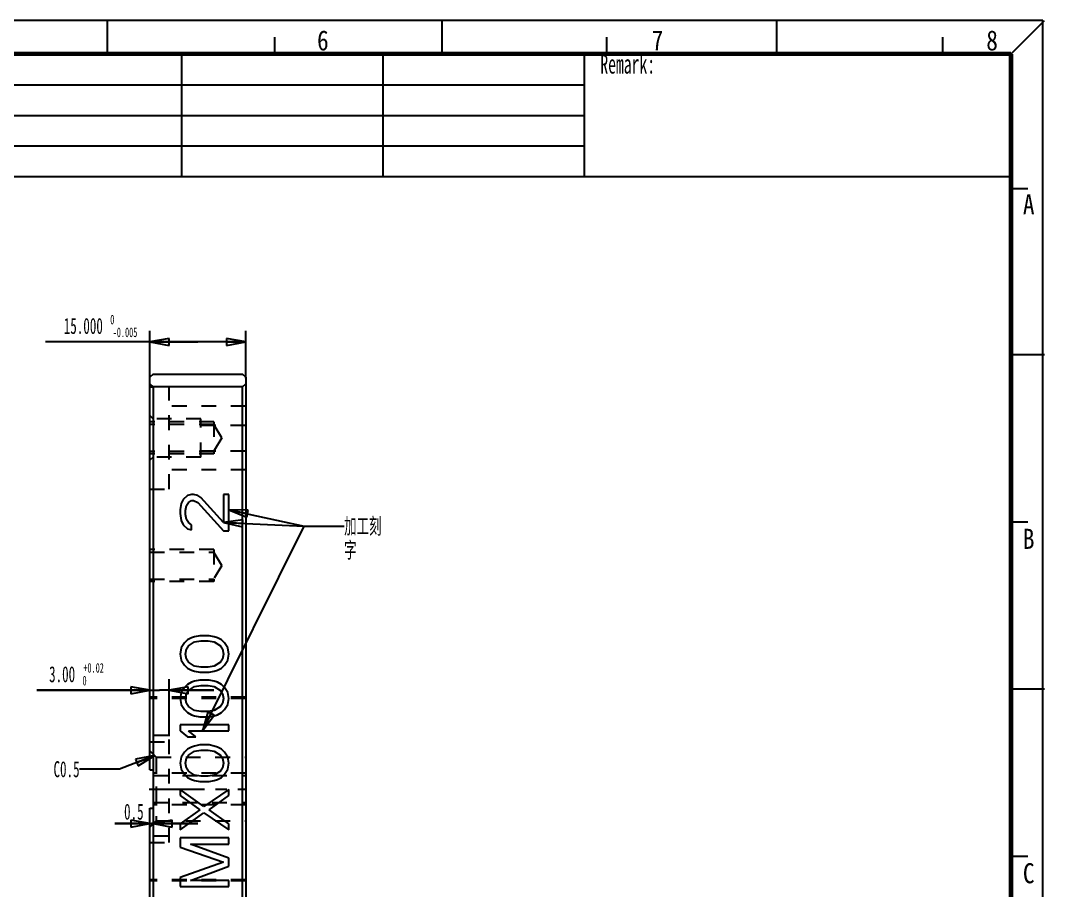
# Model space of a CAD drawing. Header units: millimetres. Extents: x 12 to 416, y 8 to 293.
# Drawn here: x 255.3 to 415.6, y 156.8 to 293.1 of the extents above; entities that cross this region are included whole.
import ezdxf
from ezdxf.enums import TextEntityAlignment as Align

# ---------------------------------------------------------------- set-up
doc = ezdxf.new("R2010")
doc.units = ezdxf.units.MM
doc.header["$LTSCALE"] = 23.1
doc.linetypes.add('CENTER', pattern=[0.6, 0.375, -0.075, 0.075, -0.075])
doc.linetypes.add('HIDDEN', pattern=[0.2, 0.1, -0.1])
doc.layers.get('0').update_dxf_attribs({"linetype": 'CONTINUOUS'})
for name, color, linetype in [('DEFAULT_1', 7, 'CENTER'), ('DEFAULT_2', 4, 'HIDDEN'), ('DIM', 7, 'CONTINUOUS'), ('NOTE', 7, 'CONTINUOUS')]:
    doc.layers.add(name, color=color, linetype=linetype)
doc.styles.get("Standard").update_dxf_attribs({"font": 'txt', "width": 0.6})
doc.styles.add('TEXTSTYLE_5', font='txt', dxfattribs={"width": 0.85})
doc.dimstyles.new('DIMSTYLE_10', dxfattribs={"dimtxt": 2.5, "dimasz": 3, "dimexe": 1.75, "dimexo": 0.875, "dimtad": 1, "dimdec": 3, "dimzin": 0, "dimdsep": 46, "dimtxsty": 'Standard', "dimblk": 'CLOSED', "dimblk1": 'CLOSED', "dimblk2": 'CLOSED', "dimcen": 0.09, "dimadec": 0, "dimazin": 0, "dimtol": 1, "dimtm": 0.005, "dimtfac": 0.6, "dimtdec": 3, "dimtofl": 0, "dimtmove": 0, "dimatfit": 3, "dimldrblk": 'CLOSED', "dimfxl": 0, "dimtolj": 1, "dimtzin": 0, "dimarcsym": 0})
doc.dimstyles.new('DIMSTYLE_14', dxfattribs={"dimtxt": 2.5, "dimasz": 3, "dimexe": 1.75, "dimexo": 0.875, "dimtad": 1, "dimzin": 0, "dimdsep": 46, "dimtxsty": 'Standard', "dimblk": 'CLOSED', "dimblk1": 'CLOSED', "dimblk2": 'CLOSED', "dimcen": 0.09, "dimadec": 0, "dimazin": 0, "dimtol": 1, "dimtp": 0.02, "dimtfac": 0.6, "dimtofl": 0, "dimtmove": 0, "dimatfit": 3, "dimldrblk": 'CLOSED', "dimfxl": 0, "dimtolj": 1, "dimtzin": 0, "dimarcsym": 0})
doc.dimstyles.new('DIMSTYLE_9', dxfattribs={"dimtxt": 2.5, "dimasz": 3, "dimexe": 1.75, "dimexo": 0.875, "dimtad": 1, "dimdec": 1, "dimzin": 0, "dimdsep": 46, "dimtxsty": 'Standard', "dimblk": 'CLOSED', "dimblk1": 'CLOSED', "dimblk2": 'CLOSED', "dimcen": 0.09, "dimadec": 0, "dimazin": 0, "dimtp": 0.1, "dimtm": 0.1, "dimtfac": 1, "dimtdec": 1, "dimtofl": 0, "dimtmove": 0, "dimatfit": 3, "dimldrblk": 'CLOSED', "dimfxl": 0, "dimtolj": 1, "dimtzin": 0, "dimarcsym": 0})
doc.dimstyles.get("Standard").update_dxf_attribs({"dimtxt": 2.5, "dimasz": 3, "dimexe": 1.75, "dimexo": 0.875, "dimtad": 1, "dimdec": 3, "dimzin": 0, "dimdsep": 46, "dimtxsty": 'Standard', "dimblk": 'CLOSED', "dimblk1": 'CLOSED', "dimblk2": 'CLOSED', "dimcen": 0.09, "dimadec": 0, "dimazin": 0, "dimtol": 1, "dimtp": 0.001, "dimtm": 0.001, "dimtfac": 1, "dimtdec": 3, "dimtofl": 0, "dimtmove": 0, "dimatfit": 3, "dimldrblk": 'CLOSED', "dimfxl": 0, "dimtolj": 1, "dimtzin": 0, "dimarcsym": 0})

# ---------------------------------------------------------------- blocks, each defined once
blk = doc.blocks.new('_CLOSED')
at = {"color": 0, "linetype": 'ByBlock'}
for p, q in [((0, 0), (-1, 0.183)), ((-1, 0.183), (-1, -0.183)), ((-1, -0.183), (0, 0)), ((-1, 0), (0, 0))]:
    blk.add_line(p, q, dxfattribs=at)
blk = doc.blocks.new('*D20')
at = {"layer": 'DIM', "color": 2, "linetype": 'Continuous'}
for p, q in [((275.53, 237.03), (275.53, 244.46)), ((290.53, 237.03), (290.53, 244.46)), ((283.03, 242.71), (259.17, 242.71)), ((275.53, 242.71), (283.03, 242.71)), ((290.53, 242.71), (283.03, 242.71))]:
    blk.add_line(p, q, dxfattribs=at)
at = {"layer": 'DIM', "color": 2, "linetype": 'Continuous', "xscale": 3, "yscale": 3, "zscale": 3, "rotation": 180}
blk.add_blockref('_CLOSED', (275.53, 242.71), dxfattribs=at)
at = {"layer": 'DIM', "color": 2, "linetype": 'Continuous', "xscale": 3, "yscale": 3, "zscale": 3}
blk.add_blockref('_CLOSED', (290.53, 242.71), dxfattribs=at)
at = {"layer": 'DIM', "color": 2, "linetype": 'Continuous', "width": 0.6}
for s, height, p in [(' 0', 1.5, (269.97, 245.46)), ('15.000', 2.5, (268.17, 243.96)), ('-0.005', 1.5, (273.57, 243.46))]:
    blk.add_text(s, height=height, dxfattribs=at).set_placement(p, align=Align.RIGHT)
blk = doc.blocks.new('*D34')
at = {"layer": 'DIM', "color": 2, "linetype": 'Continuous'}
for p, q in [((278.53, 180.93), (278.53, 189.89)), ((275.53, 188.14), (257.83, 188.14)), ((257.83, 188.14), (277.03, 188.14)), ((285.53, 188.14), (277.03, 188.14)), ((278.53, 188.14), (285.53, 188.14))]:
    blk.add_line(p, q, dxfattribs=at)
at = {"layer": 'DIM', "color": 2, "linetype": 'Continuous', "xscale": 3, "yscale": 3, "zscale": 3}
blk.add_blockref('_CLOSED', (275.53, 188.14), dxfattribs=at)
at = {"layer": 'DIM', "color": 2, "linetype": 'Continuous', "xscale": 3, "yscale": 3, "zscale": 3, "rotation": 180}
blk.add_blockref('_CLOSED', (278.53, 188.14), dxfattribs=at)
at = {"layer": 'DIM', "color": 2, "linetype": 'Continuous', "width": 0.6}
for s, height, p in [('3.00', 2.5, (263.83, 189.39)), ('+0.02', 1.5, (268.33, 190.89)), (' 0', 1.5, (265.63, 188.89))]:
    blk.add_text(s, height=height, dxfattribs=at).set_placement(p, align=Align.RIGHT)
blk = doc.blocks.new('*D36')
at = {"layer": 'DIM', "color": 2, "linetype": 'Continuous'}
for p, q in [((276.03, 168.78), (276.03, 165.48)), ((275.53, 167.23), (270.05, 167.23)), ((270.05, 167.23), (275.78, 167.23)), ((283.03, 167.23), (275.78, 167.23)), ((276.03, 167.23), (283.03, 167.23))]:
    blk.add_line(p, q, dxfattribs=at)
at = {"layer": 'DIM', "color": 2, "linetype": 'Continuous', "xscale": 3, "yscale": 3, "zscale": 3}
blk.add_blockref('_CLOSED', (275.53, 167.23), dxfattribs=at)
at = {"layer": 'DIM', "color": 2, "linetype": 'Continuous', "xscale": 3, "yscale": 3, "zscale": 3, "rotation": 180}
blk.add_blockref('_CLOSED', (276.03, 167.23), dxfattribs=at)
at = {"layer": 'DIM', "color": 2, "linetype": 'Continuous', "insert": (274.55, 170.36), "char_height": 2.5, "width": 4.5, "attachment_point": 3, "line_spacing_factor": 0.9}
blk.add_mtext('0.5', dxfattribs=at)
blk = doc.blocks.new('*T41')
at = {"color": 0, "linetype": 'ByBlock', "lineweight": -2}
for p, q in [((0, 0), (392.97, 0)), ((0, 0), (0, -19.2)), ((21.2, 0), (21.2, -19.2)), ((52.73, 0), (52.73, -19.2)), ((73.93, 0), (73.93, -19.2)), ((105.46, 0), (105.46, -19.2)), ((136.99, 0), (136.99, -19.2)), ((168.52, 0), (168.52, -19.2)), ((200.05, 0), (200.05, -19.2)), ((231.58, 0), (231.58, -19.2)), ((263.11, 0), (263.11, -19.2)), ((294.64, 0), (294.64, -19.2)), ((326.17, 0), (326.17, -19.2)), ((392.97, 0), (392.97, -19.2)), ((0, -4.8), (326.17, -4.8)), ((0, -9.6), (326.17, -9.6)), ((0, -14.4), (326.17, -14.4)), ((0, -19.2), (392.97, -19.2))]:
    blk.add_line(p, q, dxfattribs=at)
at = {"color": 0, "linetype": 'Continuous'}
for s, insert, char_height, width, attachment_point in [('  Remark:   ', (326.23, -0.06), 3, 66.68, 1), ('Finish Date:', (10.6, -7.2), 2.25, 21.08, 5), ('Future hour:', (63.33, -7.2), 2.25, 21.08, 5), ('Machining Code:', (10.6, -12), 2, 21.08, 5), ('Actual hour:', (63.33, -12), 2.25, 21.08, 5), ('QTY:', (10.6, -16.8), 2.25, 21.08, 5), ('Procedure Date:', (63.33, -16.8), 2, 21.08, 5)]:
    blk.add_mtext(s, dxfattribs=dict(at, insert=insert, char_height=char_height, width=width, attachment_point=attachment_point))
at = {"color": 0, "linetype": 'Continuous', "char_height": 2.25, "width": 21.08, "attachment_point": 5, "line_spacing_factor": 0.9}
for s, insert in [('Order Date: ', (10.6, -2.4)), ('Procedure:', (63.33, -2.4))]:
    blk.add_mtext(s, dxfattribs=dict(at, insert=insert))

msp = doc.modelspace()

# ---------------------------------------------------------------- linework, layer by layer
at = {"color": 7, "linetype": 'Continuous'}
for p, q in [((415.3445, 293.0561), (12.216, 293.0561)), ((268.9167, 287.8187), (268.9167, 293.0577)), ((321.3062, 287.8187), (321.3062, 293.0577)), ((373.6957, 287.8187), (373.6957, 293.0577)), ((410.3683, 287.8187), (415.6072, 293.0577)), ((415.3445, 8.0571), (415.3445, 293.0561)), ((295.1114, 287.8187), (295.1114, 290.4382)), ((347.099, 287.8187), (347.099, 290.4382)), ((399.6668, 287.8187), (399.6668, 290.4382)), ((412.9878, 266.6605), (410.3683, 266.6605)), ((415.6072, 240.6682), (410.3683, 240.6682)), ((276.034, 237.6547), (275.534, 237.1547)), ((276.034, 237.6547), (290.034, 237.6547)), ((290.534, 237.1547), (290.034, 237.6547)), ((275.534, 175.6547), (275.534, 237.1547)), ((275.534, 236.1547), (276.034, 235.6547)), ((290.034, 235.6547), (290.534, 236.1547)), ((290.534, 237.1547), (290.534, 108.1547)), ((276.034, 235.6547), (276.034, 109.6547)), ((290.034, 235.6547), (276.034, 235.6547)), ((290.034, 109.6547), (290.034, 235.6547)), ((281.4114, 218.6612), (280.7646, 218.0279)), ((282.0582, 218.8195), (281.4114, 218.6612)), ((282.3816, 218.8195), (282.0582, 218.8195)), ((283.0284, 218.6612), (282.3816, 218.8195)), ((283.5135, 218.3445), (283.0284, 218.6612)), ((287.071, 214.3862), (283.5135, 218.3445)), ((287.071, 218.8195), (287.071, 214.3862)), ((287.8795, 218.8195), (287.071, 218.8195)), ((287.8795, 213.1195), (287.8795, 218.8195)), ((280.4412, 217.3945), (280.2795, 216.4445)), ((280.7646, 218.0279), (280.4412, 217.3945)), ((281.088, 216.2862), (281.2497, 217.0779)), ((281.2497, 217.0779), (281.5731, 217.5529)), ((281.5731, 217.5529), (282.0582, 217.8695)), ((282.0582, 217.8695), (282.3816, 217.8695)), ((282.3816, 217.8695), (283.0284, 217.5529)), ((283.0284, 217.5529), (287.071, 213.1195)), ((280.2795, 216.4445), (280.2795, 215.8112)), ((280.2795, 215.8112), (280.4412, 214.7029)), ((281.088, 215.6529), (281.088, 216.2862)), ((281.2497, 214.8612), (281.088, 215.6529)), ((281.5731, 214.3862), (281.2497, 214.8612)), ((280.4412, 214.7029), (280.7646, 214.0695)), ((280.7646, 214.0695), (281.4114, 213.4362)), ((281.4114, 213.4362), (282.0582, 213.2779)), ((282.0582, 214.0695), (281.5731, 214.3862)), ((282.0582, 213.2779), (282.0582, 214.0695)), ((412.9878, 214.4711), (410.3683, 214.4711)), ((287.071, 213.1195), (287.8795, 213.1195)), ((281.4114, 196.0195), (280.9263, 195.5445)), ((282.0582, 196.3362), (281.4114, 196.0195)), ((281.5731, 195.0695), (282.5433, 195.7029)), ((282.5433, 196.4945), (282.0582, 196.3362)), ((283.3518, 196.6529), (282.5433, 196.4945)), ((282.5433, 195.7029), (283.5135, 195.8612)), ((284.8071, 196.6529), (283.3518, 196.6529)), ((283.5135, 195.8612), (284.6454, 195.8612)), ((284.6454, 195.8612), (285.6157, 195.7029)), ((285.6157, 196.4945), (284.8071, 196.6529)), ((286.1008, 196.3362), (285.6157, 196.4945)), ((285.6157, 195.7029), (286.5859, 195.0695)), ((286.7476, 196.0195), (286.1008, 196.3362)), ((287.2327, 195.5445), (286.7476, 196.0195)), ((280.4412, 194.7529), (280.2795, 193.8029)), ((280.9263, 195.5445), (280.4412, 194.7529)), ((281.088, 193.8029), (281.2497, 194.5945)), ((281.2497, 194.5945), (281.5731, 195.0695)), ((286.5859, 195.0695), (286.9093, 194.5945)), ((286.9093, 194.5945), (287.071, 193.8029)), ((287.7178, 194.7529), (287.2327, 195.5445)), ((287.8795, 193.8029), (287.7178, 194.7529)), ((280.2795, 193.8029), (280.4412, 192.8529)), ((280.4412, 192.8529), (280.9263, 192.0612)), ((281.2497, 193.0112), (281.088, 193.8029)), ((281.5731, 192.5362), (281.2497, 193.0112)), ((282.5433, 191.9029), (281.5731, 192.5362)), ((286.5859, 192.5362), (285.6157, 191.9029)), ((286.9093, 193.0112), (286.5859, 192.5362)), ((287.071, 193.8029), (286.9093, 193.0112)), ((287.2327, 192.0612), (287.7178, 192.8529)), ((287.7178, 192.8529), (287.8795, 193.8029)), ((280.9263, 192.0612), (281.4114, 191.5862)), ((281.4114, 191.5862), (282.0582, 191.2695)), ((282.0582, 191.2695), (282.5433, 191.1112)), ((283.5135, 191.7445), (282.5433, 191.9029)), ((282.5433, 191.1112), (283.3518, 190.9529)), ((283.3518, 190.9529), (284.8071, 190.9529)), ((284.6454, 191.7445), (283.5135, 191.7445)), ((285.6157, 191.9029), (284.6454, 191.7445)), ((284.8071, 190.9529), (285.6157, 191.1112)), ((285.6157, 191.1112), (286.1008, 191.2695)), ((286.1008, 191.2695), (286.7476, 191.5862)), ((286.7476, 191.5862), (287.2327, 192.0612)), ((282.0582, 189.3695), (281.4114, 189.0529)), ((282.5433, 189.5279), (282.0582, 189.3695)), ((283.3518, 189.6862), (282.5433, 189.5279)), ((284.8071, 189.6862), (283.3518, 189.6862)), ((285.6157, 189.5279), (284.8071, 189.6862)), ((286.1008, 189.3695), (285.6157, 189.5279)), ((286.7476, 189.0529), (286.1008, 189.3695)), ((280.4412, 187.7862), (280.2795, 186.8362)), ((280.9263, 188.5779), (280.4412, 187.7862)), ((281.4114, 189.0529), (280.9263, 188.5779)), ((281.088, 186.8362), (281.2497, 187.6279)), ((281.2497, 187.6279), (281.5731, 188.1029)), ((281.5731, 188.1029), (282.5433, 188.7362)), ((282.5433, 188.7362), (283.5135, 188.8945)), ((283.5135, 188.8945), (284.6454, 188.8945)), ((284.6454, 188.8945), (285.6157, 188.7362)), ((285.6157, 188.7362), (286.5859, 188.1029)), ((286.5859, 188.1029), (286.9093, 187.6279)), ((287.2327, 188.5779), (286.7476, 189.0529)), ((286.9093, 187.6279), (287.071, 186.8362)), ((287.7178, 187.7862), (287.2327, 188.5779)), ((287.8795, 186.8362), (287.7178, 187.7862)), ((415.6072, 188.2787), (410.3683, 188.2787)), ((280.2795, 186.8362), (280.4412, 185.8862)), ((281.2497, 186.0445), (281.088, 186.8362)), ((281.5731, 185.5695), (281.2497, 186.0445)), ((286.9093, 186.0445), (286.5859, 185.5695)), ((287.071, 186.8362), (286.9093, 186.0445)), ((287.7178, 185.8862), (287.8795, 186.8362)), ((280.4412, 185.8862), (280.9263, 185.0945)), ((280.9263, 185.0945), (281.4114, 184.6195)), ((281.4114, 184.6195), (282.0582, 184.3029)), ((282.5433, 184.9362), (281.5731, 185.5695)), ((283.5135, 184.7779), (282.5433, 184.9362)), ((284.6454, 184.7779), (283.5135, 184.7779)), ((285.6157, 184.9362), (284.6454, 184.7779)), ((286.5859, 185.5695), (285.6157, 184.9362)), ((286.1008, 184.3029), (286.7476, 184.6195)), ((286.7476, 184.6195), (287.2327, 185.0945)), ((287.2327, 185.0945), (287.7178, 185.8862)), ((282.0582, 184.3029), (282.5433, 184.1445)), ((282.5433, 184.1445), (283.3518, 183.9862)), ((283.3518, 183.9862), (284.8071, 183.9862)), ((284.8071, 183.9862), (285.6157, 184.1445)), ((285.6157, 184.1445), (286.1008, 184.3029)), ((280.2795, 182.7195), (280.2795, 181.7695)), ((287.8795, 182.7195), (280.2795, 182.7195)), ((280.2795, 181.7695), (281.4114, 180.8195)), ((281.5731, 181.7695), (287.8795, 181.7695)), ((282.705, 180.8195), (281.5731, 181.7695)), ((287.8795, 181.7695), (287.8795, 182.7195)), ((281.4114, 180.8195), (282.705, 180.8195)), ((280.9263, 178.4445), (280.4412, 177.6529)), ((281.4114, 178.9195), (280.9263, 178.4445)), ((282.0582, 179.2362), (281.4114, 178.9195)), ((281.5731, 177.9695), (282.5433, 178.6029)), ((282.5433, 179.3945), (282.0582, 179.2362)), ((283.3518, 179.5529), (282.5433, 179.3945)), ((282.5433, 178.6029), (283.5135, 178.7612)), ((284.8071, 179.5529), (283.3518, 179.5529)), ((283.5135, 178.7612), (284.6454, 178.7612)), ((284.6454, 178.7612), (285.6157, 178.6029)), ((285.6157, 179.3945), (284.8071, 179.5529)), ((286.1008, 179.2362), (285.6157, 179.3945)), ((285.6157, 178.6029), (286.5859, 177.9695)), ((286.7476, 178.9195), (286.1008, 179.2362)), ((287.2327, 178.4445), (286.7476, 178.9195)), ((287.7178, 177.6529), (287.2327, 178.4445)), ((280.4412, 177.6529), (280.2795, 176.7029)), ((280.2795, 176.7029), (280.4412, 175.7529)), ((281.088, 176.7029), (281.2497, 177.4945)), ((281.2497, 175.9112), (281.088, 176.7029)), ((281.2497, 177.4945), (281.5731, 177.9695)), ((286.5859, 177.9695), (286.9093, 177.4945)), ((286.9093, 177.4945), (287.071, 176.7029)), ((287.071, 176.7029), (286.9093, 175.9112)), ((287.8795, 176.7029), (287.7178, 177.6529)), ((287.7178, 175.7529), (287.8795, 176.7029)), ((275.534, 175.6547), (276.034, 175.6547)), ((280.4412, 175.7529), (280.9263, 174.9612)), ((280.9263, 174.9612), (281.4114, 174.4862)), ((281.5731, 175.4362), (281.2497, 175.9112)), ((282.5433, 174.8029), (281.5731, 175.4362)), ((283.5135, 174.6445), (282.5433, 174.8029)), ((285.6157, 174.8029), (284.6454, 174.6445)), ((286.5859, 175.4362), (285.6157, 174.8029)), ((286.9093, 175.9112), (286.5859, 175.4362)), ((286.7476, 174.4862), (287.2327, 174.9612)), ((287.2327, 174.9612), (287.7178, 175.7529)), ((281.4114, 174.4862), (282.0582, 174.1695)), ((282.0582, 174.1695), (282.5433, 174.0112)), ((282.5433, 174.0112), (283.3518, 173.8529)), ((283.3518, 173.8529), (284.8071, 173.8529)), ((284.6454, 174.6445), (283.5135, 174.6445)), ((284.8071, 173.8529), (285.6157, 174.0112)), ((285.6157, 174.0112), (286.1008, 174.1695)), ((286.1008, 174.1695), (286.7476, 174.4862)), ((280.2795, 172.5862), (280.2795, 171.6362)), ((283.9986, 169.8945), (280.2795, 172.5862)), ((280.2795, 171.6362), (283.3518, 169.4195)), ((287.8795, 172.5862), (283.9986, 169.8945)), ((284.8071, 169.4195), (287.8795, 171.6362)), ((287.8795, 171.6362), (287.8795, 172.5862)), ((275.534, 108.1547), (275.534, 169.6547)), ((275.534, 169.6547), (276.034, 169.6547)), ((283.3518, 169.4195), (280.2795, 167.2029)), ((280.2795, 166.2529), (283.9986, 168.9445)), ((283.9986, 168.9445), (287.8795, 166.2529)), ((287.8795, 167.2029), (284.8071, 169.4195)), ((280.2795, 167.2029), (280.2795, 166.2529)), ((287.8795, 166.2529), (287.8795, 167.2029)), ((287.8795, 164.9862), (280.2795, 164.9862)), ((280.2795, 164.9862), (280.2795, 163.5612)), ((280.2795, 163.5612), (287.071, 161.1862)), ((281.8965, 164.0362), (287.8795, 164.0362)), ((287.8795, 161.8195), (281.8965, 164.0362)), ((287.8795, 164.0362), (287.8795, 164.9862)), ((412.9878, 162.084), (410.3683, 162.084)), ((287.071, 161.1862), (280.2795, 158.8112)), ((281.8965, 158.3362), (287.8795, 160.5529)), ((287.8795, 160.5529), (287.8795, 161.8195)), ((280.2795, 158.8112), (280.2795, 157.3862)), ((280.2795, 157.3862), (287.8795, 157.3862)), ((287.8795, 158.3362), (281.8965, 158.3362)), ((287.8795, 157.3862), (287.8795, 158.3362))]:
    msp.add_line(p, q, dxfattribs=at)
at = {"color": 7, "linetype": 'Continuous', "const_width": 0.7}
for points in [[(410.3683, 287.8187), (17.4472, 287.8187)], [(410.3683, 13.2978), (410.3683, 287.8187)]]:
    msp.add_lwpolyline(points, dxfattribs=at)
at = {"layer": 'DEFAULT_1', "color": 1, "linetype": 'CENTER'}
msp.add_line((275.434, 172.6547), (290.634, 172.6547), dxfattribs=at)
at = {"layer": 'DEFAULT_2', "color": 4, "linetype": 'HIDDEN'}
for p, q in [((275.534, 235.6547), (276.034, 235.6547)), ((278.534, 219.6547), (278.534, 235.6547)), ((290.534, 232.6547), (278.534, 232.6547)), ((276.034, 230.6547), (275.534, 231.1547)), ((285.534, 230.1547), (275.534, 230.1547)), ((285.534, 229.7547), (275.534, 229.7547)), ((283.534, 230.6547), (276.034, 230.6547)), ((283.534, 224.6547), (283.534, 230.6547)), ((283.534, 229.6547), (290.534, 229.6547)), ((285.534, 230.1547), (285.534, 225.1547)), ((286.7958, 227.6547), (285.534, 229.7547)), ((286.7958, 227.6547), (285.534, 225.5547)), ((285.534, 225.5547), (275.534, 225.5547)), ((285.534, 225.1547), (275.534, 225.1547)), ((276.034, 224.6547), (275.534, 224.1547)), ((283.534, 224.6547), (276.034, 224.6547)), ((283.534, 225.6547), (290.534, 225.6547)), ((290.534, 222.6547), (278.534, 222.6547)), ((275.534, 219.6547), (278.534, 219.6547)), ((285.534, 210.1547), (275.534, 210.1547)), ((285.534, 210.1547), (285.534, 205.1547)), ((275.534, 209.7547), (285.534, 209.7547)), ((286.7958, 207.6547), (285.534, 209.7547)), ((286.7958, 207.6547), (285.534, 205.5547)), ((275.534, 205.5547), (285.534, 205.5547)), ((285.534, 205.1547), (275.534, 205.1547)), ((290.534, 187.0547), (275.534, 187.0547)), ((290.534, 186.8547), (275.534, 186.8547)), ((278.5344, 181.0547), (275.534, 181.0547)), ((275.534, 180.0547), (278.5344, 180.0547)), ((278.5344, 164.2547), (278.5344, 181.0547)), ((276.534, 177.6547), (275.534, 178.6547)), ((276.534, 177.6547), (276.534, 167.6547)), ((276.534, 177.6547), (290.534, 177.6547)), ((290.534, 175.1547), (276.034, 175.1547)), ((276.034, 174.7547), (290.534, 174.7547)), ((276.034, 170.5547), (290.534, 170.5547)), ((290.534, 170.1547), (276.034, 170.1547)), ((276.534, 167.6547), (275.534, 166.6547)), ((276.534, 167.6547), (290.534, 167.6547)), ((278.5344, 165.2547), (275.534, 165.2547)), ((275.534, 164.2547), (278.5344, 164.2547)), ((290.534, 158.4547), (275.534, 158.4547)), ((290.534, 158.2547), (275.534, 158.2547))]:
    msp.add_line(p, q, dxfattribs=at)

# ---------------------------------------------------------------- block references
msp.add_blockref('*T41', (17.3818, 287.7958))

# ---------------------------------------------------------------- texts
at = {"color": 7, "linetype": 'Continuous', "char_height": 3.1434, "width": 2.671864, "line_spacing_factor": 0.9, "style": 'TEXTSTYLE_5'}
for s, insert, attachment_point in [('6', (302.6196, 291.5066), 2), ('7', (355.0091, 291.5066), 2), ('8', (407.3985, 291.5066), 2), ('A', (414.0404, 265.8151), 3), ('B', (414.0404, 213.4257), 3), ('C', (414.0404, 161.0362), 3)]:
    msp.add_mtext(s, dxfattribs=dict(at, insert=insert, attachment_point=attachment_point))
at = {"layer": 'NOTE', "color": 2, "linetype": 'Continuous', "char_height": 2.5, "width": 6, "line_spacing_factor": 0.9}
for s, insert, attachment_point in [('加工刻字', (305.9454, 215.1026), 1), ('C0.5', (264.5243, 177.012), 3)]:
    msp.add_mtext(s, dxfattribs=dict(at, insert=insert, attachment_point=attachment_point))

# ---------------------------------------------------------------- dimensions: what is measured, and where the dimension line sits
at = {"layer": 'DIM', "color": 2, "linetype": 'Continuous'}
dim = msp.add_linear_dim(base=(290.534, 242.7141), p1=(275.534, 236.1547), p2=(290.534, 236.1547), dimstyle='DIMSTYLE_10', dxfattribs=at)
dim.commit()
dim.dimension.update_dxf_attribs({"geometry": '*D20', "text_midpoint": (266.3735, 242.7141), "dimtype": 160})
for base, p1, p2, dimstyle, picture, middle in [((275.534, 188.142), (278.5344, 180.0547), (275.534, 175.6547), 'DIMSTYLE_14', '*D34', (263.081, 188.142)), ((275.534, 167.2308), (276.034, 164.6058), (275.534, 169.6547), 'DIMSTYLE_9', '*D36', (272.2985, 167.2308))]:
    dim = msp.add_linear_dim(base=base, p1=p1, p2=p2, angle=180, dimstyle=dimstyle, dxfattribs=at)
    dim.commit()
    dim.dimension.update_dxf_attribs({"geometry": picture, "text_midpoint": middle, "dimtype": 160})

# ---------------------------------------------------------------- leaders
at = {"layer": 'NOTE', "color": 2, "linetype": 'Continuous', "annotation_type": 0, "has_hookline": 1, "hookline_direction": 1}
for points, text_width in [([(287.8795, 216.4141), (299.6954, 213.8526), (305.9454, 213.8526)], 4.1654), ([(283.7572, 181.7695), (299.6954, 213.8526), (305.9454, 213.8526)], 4.1654), ([(287.071, 214.3862), (299.6954, 213.8526), (305.9454, 213.8526)], 4.1654), ([(276.2853, 177.9034), (270.7743, 175.762), (264.5243, 175.762)], 4.2844)]:
    msp.add_leader(points, dimstyle='Standard', override={"dimtad": 0}, dxfattribs=dict(at, text_width=text_width))

doc.saveas('drawing.dxf')
